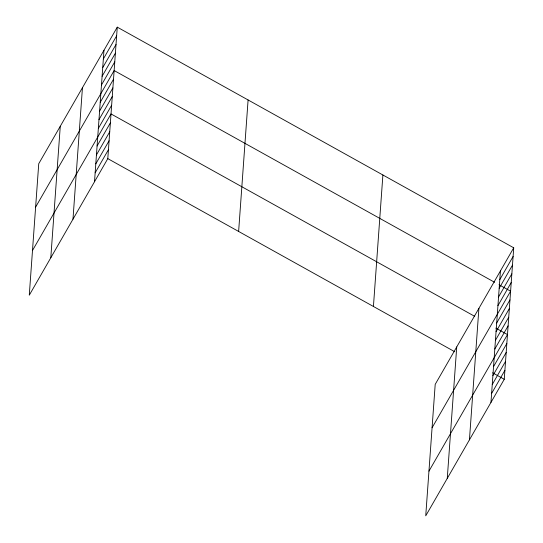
<?xml version="1.0" encoding="UTF-8"?>
<svg xmlns="http://www.w3.org/2000/svg" width="543" height="543" viewBox="0 0 543 543"><rect width="100%" height="100%" fill="white"/><g stroke="black" fill="none" stroke-linecap="round" stroke-linejoin="round"><path stroke-width="0.81" d="M50.798 257.762L60.266 126.275M72.979 219.189L82.448 87.701M94.509 181.756L103.971 50.268M117.268 27.15L38.743 163.708L29.274 295.195L107.799 158.637L117.268 27.15L513.726 247.805L504.257 379.285L425.732 515.85L435.201 384.363L513.726 247.805M238.628 231.454L248.097 99.966M373.428 306.476L382.896 174.989M447.262 478.41L456.731 346.929M469.437 439.844L478.906 308.356M490.967 402.404L500.436 270.916M103.346 58.943L116.643 35.831M102.722 67.624L116.019 44.506M102.098 76.298L115.394 53.187M101.473 84.98L114.77 61.861M35.614 207.1L114.139 70.542L494.612 282.292M100.224 102.335L113.514 79.217M99.6 111.016L112.89 87.898M98.975 119.691L112.265 96.573M98.351 128.372L111.641 105.254M32.492 250.493L111.016 113.928L474.772 316.379M97.082 145.992L110.372 122.874M96.437 154.931L109.727 131.813M95.792 163.871L109.089 140.752M95.147 172.81L108.444 149.698M499.811 279.597L513.101 256.479M499.187 288.272L512.477 265.16M498.562 296.953L511.852 273.835M497.938 305.634L511.228 282.516M432.079 427.755L510.603 291.191L498.976 284.722M496.689 322.99L509.979 299.872M496.058 331.664L509.354 308.546M495.433 340.346L508.73 317.227M494.809 349.02L508.105 325.902M428.95 471.148L507.481 334.583L495.847 328.108M493.539 366.64L506.836 343.522M492.901 375.58L506.191 352.468M492.257 384.525L505.547 361.407M491.612 393.465L504.902 370.346M107.799 158.637L454.837 351.783M492.63 372.817L504.257 379.285"/></g></svg>
